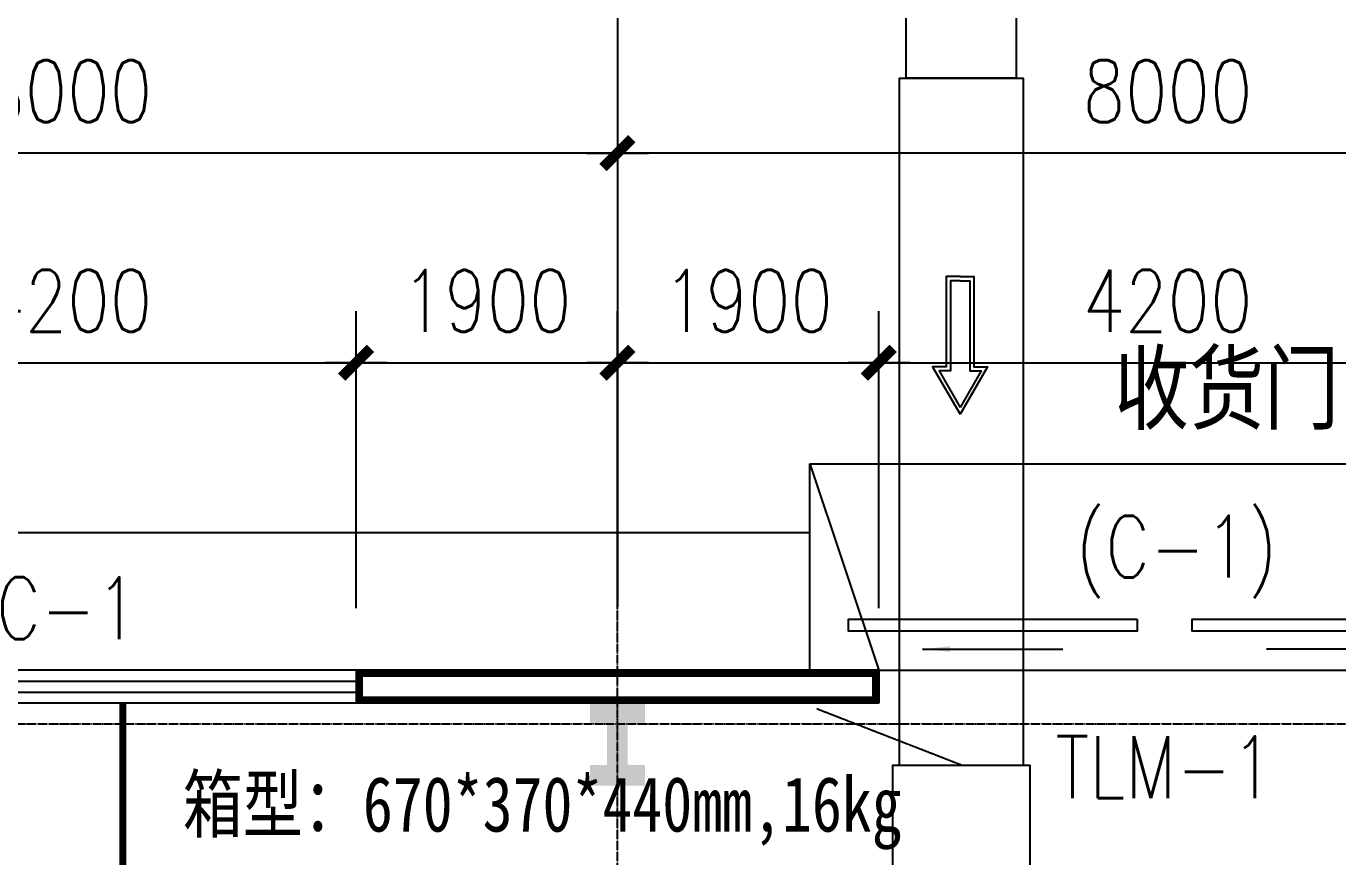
# Model space of a CAD drawing. Header units: millimetres. Extents: x 2509 to 128734, y 2492 to 91667.
# Drawn here: x 39921 to 49457, y 74773 to 80813 of the extents above; entities that cross this region are included whole.
import ezdxf
from ezdxf.enums import TextEntityAlignment as Align

# ---------------------------------------------------------------- set-up
doc = ezdxf.new("R2010")
doc.units = ezdxf.units.MM
for name, pattern in [('CENTER', [50.8, 31.75, -6.35, 6.35, -6.35]), ('DASH', [0.35, 0.25, -0.1]), ('DOTE', [2.42, 2, -0.2, 0.02, -0.2])]:
    doc.linetypes.add(name, pattern=pattern)
for name, color, linetype in [('6文字层', 3, 'Continuous'), ('7标注层', 4, 'Continuous'), ('AXIS', 3, 'Continuous'), ('AXIS_TEXT', 7, 'Continuous'), ('COLUMN', 7, 'Continuous'), ('DOTE', 1, 'DOTE'), ('GROUND', 2, 'Continuous'), ('PUB_DIM', 3, 'Continuous'), ('PUB_TEXT', 7, 'Continuous'), ('PUB_WALL', 255, 'Continuous'), ('ROAD', 5, 'DASH'), ('STAIR', 2, 'Continuous'), ('WALL', 4, 'Continuous'), ('WINDOW', 41, 'Continuous'), ('WINDOW_TEXT', 7, 'Continuous'), ('柱子', 3, 'Continuous'), ('规划设计-方案设计-文字标识', 255, 'Continuous'), ('规划设计-立库系统-编码', 255, 'Continuous')]:
    doc.layers.add(name, color=color, linetype=linetype)
doc.styles.add('_SIMPLEX', font='SIMPLEX.shx', dxfattribs={"width": 0.8})
doc.styles.add('COMPLEX', font='COMPLEX')
doc.styles.add('DIM_FONT', font='SIMPLEX.shx', dxfattribs={"width": 0.8})
doc.styles.add('SIMPLEX', font='SIMPLEX.SHX')
doc.styles.add('宋体', font='', dxfattribs={"width": 0.8, "height": 4})
doc.styles.get('宋体').set_extended_font_data('SimSun')
doc.dimstyles.new('AXIS150', dxfattribs={"dimscale": 1.5, "dimtxt": 300, "dimasz": 1, "dimexe": 250, "dimexo": 300, "dimgap": 150, "dimtad": 1, "dimdec": 0, "dimzin": 0, "dimdsep": 46, "dimtxsty": 'DIM_FONT', "dimblk": '_DIMX', "dimcen": 2.5, "dimse1": 1, "dimse2": 1, "dimclrt": 7, "dimadec": 0, "dimazin": 0, "dimtfac": 1, "dimtdec": 0, "dimtix": 1, "dimtmove": 2, "dimatfit": 3, "dimldrblk": '_DIMX', "dimfxl": 1, "dimtolj": 1, "dimtzin": 0, "dimarcsym": 0})
doc.dimstyles.new('DIMN150', dxfattribs={"dimscale": 1.5, "dimtxt": 300, "dimasz": 1, "dimexe": 250, "dimexo": 300, "dimgap": 150, "dimtad": 1, "dimdec": 0, "dimzin": 0, "dimdsep": 46, "dimtxsty": 'DIM_FONT', "dimblk": '_DIMX', "dimcen": 2.5, "dimclrt": 7, "dimadec": 0, "dimazin": 0, "dimtfac": 1, "dimtdec": 0, "dimtix": 1, "dimtmove": 2, "dimatfit": 3, "dimldrblk": '_DIMX', "dimfxl": 1, "dimtolj": 1, "dimtzin": 0, "dimarcsym": 0})

# ---------------------------------------------------------------- blocks, each defined once
blk = doc.blocks.new('6m伸缩皮带机')
at = {"layer": '柱子'}
blk.add_lwpolyline([(-3200, -227100), (-4200, -227100), (-4200, -233100), (-3200, -233100)], close=True, dxfattribs=at)
at = {"layer": '柱子', "color": 6}
for points in [[(-4150, -233100), (-3250, -233100), (-3250, -238100), (-4150, -238100)], [(-4100, -238100), (-3300, -238100), (-3300, -241500), (-4100, -241500)]]:
    blk.add_lwpolyline(points, close=True, dxfattribs=at)
blk = doc.blocks.new('_ARROW')
blk.add_solid([(0, 0), (-1, 0.1), (-1, -0.1)])
blk = doc.blocks.new('_A24YPB')
for points in [[(-0.0475, 0.1208), (-0.0475, 0.1001), (-0.5475, 0.1001), (-0.5474, 0.1208)], [(0.5477, 0.1207), (0.5476, 0.1), (0.0477, 0.1), (0.0477, 0.1208)]]:
    blk.add_lwpolyline(points, close=True)
at = {"linetype": 'CENTER'}
for points in [[(-0.419, 0.069), (-0.1762, 0.069)], [(0.419, 0.069), (0.1762, 0.069)]]:
    blk.add_lwpolyline(points, dxfattribs=at)
at = {"linetype": 'CENTER', "yscale": 0.04761904761899995, "zscale": 0.04761904761899995, "rotation": 180}
for p, xscale in [((-0.419, 0.069), 0.04761904761899995), ((0.419, 0.069), -0.04761904761899995)]:
    blk.add_blockref('_ARROW', p, dxfattribs=dict(at, xscale=xscale))
blk = doc.blocks.new('_DIMX')
blk.add_line((-150, 0), (150, 0))
at = {"const_width": 50}
blk.add_lwpolyline([(-70, -70), (70, 70)], dxfattribs=at)
blk = doc.blocks.new('*D124')
at = {"layer": 'AXIS', "color": 0, "lineweight": -2, "transparency": 16777216}
blk.add_line((61447.2, -252572.4), (53450.2, -252572.4), dxfattribs=at)
at = {"layer": 'DEFPOINTS', "color": 0, "transparency": 16777216}
for p in [(53448.7, -252572.4), (53448.7, -255872.4), (61448.7, -255872.4)]:
    blk.add_point(p, dxfattribs=at)
at = {"layer": 'AXIS', "color": 0, "lineweight": -2, "transparency": 16777216, "xscale": 1.5, "yscale": 1.5, "zscale": 1.5, "rotation": 180}
blk.add_blockref('_DIMX', (53448.7, -252572.4), dxfattribs=at)
at = {"layer": 'AXIS', "color": 0, "lineweight": -2, "transparency": 16777216, "xscale": 1.5, "yscale": 1.5, "zscale": 1.5}
blk.add_blockref('_DIMX', (61448.7, -252572.4), dxfattribs=at)
at = {"layer": 'AXIS', "color": 7, "transparency": 16777216, "insert": (57448.7, -252122.4), "char_height": 450, "attachment_point": 5, "style": 'DIM_FONT'}
blk.add_mtext('\\A1;8000', dxfattribs=at)
blk = doc.blocks.new('*D122')
at = {"layer": 'DEFPOINTS', "color": 0, "transparency": 16777216}
for p in [(59548.7, -254097.3), (55348.7, -256332.4), (59548.7, -256332.4)]:
    blk.add_point(p, dxfattribs=at)
at = {"layer": 'PUB_DIM', "color": 0, "lineweight": -2, "transparency": 16777216}
for p, q in [((55348.7, -255882.4), (55348.7, -253722.3)), ((59548.7, -255882.4), (59548.7, -253722.3)), ((55350.2, -254097.3), (59547.2, -254097.3))]:
    blk.add_line(p, q, dxfattribs=at)
at = {"layer": 'PUB_DIM', "color": 0, "lineweight": -2, "transparency": 16777216, "xscale": 1.5, "yscale": 1.5, "zscale": 1.5, "rotation": 180}
blk.add_blockref('_DIMX', (55348.7, -254097.3), dxfattribs=at)
at = {"layer": 'PUB_DIM', "color": 0, "lineweight": -2, "transparency": 16777216, "xscale": 1.5, "yscale": 1.5, "zscale": 1.5}
blk.add_blockref('_DIMX', (59548.7, -254097.3), dxfattribs=at)
at = {"layer": 'PUB_DIM', "color": 7, "transparency": 16777216, "insert": (57448.7, -253647.3), "char_height": 450, "attachment_point": 5, "style": 'DIM_FONT'}
blk.add_mtext('\\A1;4200', dxfattribs=at)
blk = doc.blocks.new('*D117')
at = {"layer": 'AXIS', "color": 0, "lineweight": -2, "transparency": 16777216}
blk.add_line((53447.2, -252572.4), (45450.2, -252572.4), dxfattribs=at)
at = {"layer": 'DEFPOINTS', "color": 0, "transparency": 16777216}
for p in [(45448.7, -252572.4), (45448.7, -255872.4), (53448.7, -255872.4)]:
    blk.add_point(p, dxfattribs=at)
at = {"layer": 'AXIS', "color": 0, "lineweight": -2, "transparency": 16777216, "xscale": 1.5, "yscale": 1.5, "zscale": 1.5, "rotation": 180}
blk.add_blockref('_DIMX', (45448.7, -252572.4), dxfattribs=at)
at = {"layer": 'AXIS', "color": 0, "lineweight": -2, "transparency": 16777216, "xscale": 1.5, "yscale": 1.5, "zscale": 1.5}
blk.add_blockref('_DIMX', (53448.7, -252572.4), dxfattribs=at)
at = {"layer": 'AXIS', "color": 7, "transparency": 16777216, "insert": (49448.7, -252122.4), "char_height": 450, "attachment_point": 5, "style": 'DIM_FONT'}
blk.add_mtext('\\A1;8000', dxfattribs=at)
blk = doc.blocks.new('*D111')
at = {"layer": 'DEFPOINTS', "color": 0, "transparency": 16777216}
for p in [(51548.6, -254097.3), (47348.6, -256332.4), (51548.6, -256332.4)]:
    blk.add_point(p, dxfattribs=at)
at = {"layer": 'PUB_DIM', "color": 0, "lineweight": -2, "transparency": 16777216}
for p, q in [((47348.6, -255882.4), (47348.6, -253722.3)), ((51548.6, -255882.4), (51548.6, -253722.3)), ((47350.1, -254097.3), (51547.1, -254097.3))]:
    blk.add_line(p, q, dxfattribs=at)
at = {"layer": 'PUB_DIM', "color": 0, "lineweight": -2, "transparency": 16777216, "xscale": 1.5, "yscale": 1.5, "zscale": 1.5, "rotation": 180}
blk.add_blockref('_DIMX', (47348.6, -254097.3), dxfattribs=at)
at = {"layer": 'PUB_DIM', "color": 0, "lineweight": -2, "transparency": 16777216, "xscale": 1.5, "yscale": 1.5, "zscale": 1.5}
blk.add_blockref('_DIMX', (51548.6, -254097.3), dxfattribs=at)
at = {"layer": 'PUB_DIM', "color": 7, "transparency": 16777216, "insert": (49448.6, -253647.3), "char_height": 450, "attachment_point": 5, "style": 'DIM_FONT'}
blk.add_mtext('\\A1;4200', dxfattribs=at)
blk = doc.blocks.new('*D110')
at = {"layer": 'DEFPOINTS', "color": 0, "transparency": 16777216}
for p in [(53448.6, -254097.3), (51548.6, -256332.4), (53448.6, -256332.4)]:
    blk.add_point(p, dxfattribs=at)
at = {"layer": 'PUB_DIM', "color": 0, "lineweight": -2, "transparency": 16777216}
for p, q in [((51548.6, -255882.4), (51548.6, -253722.3)), ((53448.6, -255882.4), (53448.6, -253722.3)), ((51550.1, -254097.3), (53447.1, -254097.3))]:
    blk.add_line(p, q, dxfattribs=at)
at = {"layer": 'PUB_DIM', "color": 0, "lineweight": -2, "transparency": 16777216, "xscale": 1.5, "yscale": 1.5, "zscale": 1.5, "rotation": 180}
blk.add_blockref('_DIMX', (51548.6, -254097.3), dxfattribs=at)
at = {"layer": 'PUB_DIM', "color": 0, "lineweight": -2, "transparency": 16777216, "xscale": 1.5, "yscale": 1.5, "zscale": 1.5}
blk.add_blockref('_DIMX', (53448.6, -254097.3), dxfattribs=at)
at = {"layer": 'PUB_DIM', "color": 7, "transparency": 16777216, "insert": (52498.6, -253647.3), "char_height": 450, "attachment_point": 5, "style": 'DIM_FONT'}
blk.add_mtext('\\A1;1900', dxfattribs=at)
blk = doc.blocks.new('*D109')
at = {"layer": 'DEFPOINTS', "color": 0, "transparency": 16777216}
for p in [(55348.7, -254097.3), (53448.6, -256332.4), (55348.7, -256332.4)]:
    blk.add_point(p, dxfattribs=at)
at = {"layer": 'PUB_DIM', "color": 0, "lineweight": -2, "transparency": 16777216}
for p, q in [((53448.6, -255882.4), (53448.6, -253722.3)), ((55348.7, -255882.4), (55348.7, -253722.3)), ((53450.1, -254097.3), (55347.2, -254097.3))]:
    blk.add_line(p, q, dxfattribs=at)
at = {"layer": 'PUB_DIM', "color": 0, "lineweight": -2, "transparency": 16777216, "xscale": 1.5, "yscale": 1.5, "zscale": 1.5, "rotation": 180}
blk.add_blockref('_DIMX', (53448.6, -254097.3), dxfattribs=at)
at = {"layer": 'PUB_DIM', "color": 0, "lineweight": -2, "transparency": 16777216, "xscale": 1.5, "yscale": 1.5, "zscale": 1.5}
blk.add_blockref('_DIMX', (55348.7, -254097.3), dxfattribs=at)
at = {"layer": 'PUB_DIM', "color": 7, "transparency": 16777216, "insert": (54398.6, -253647.3), "char_height": 450, "attachment_point": 5, "style": 'DIM_FONT'}
blk.add_mtext('\\A1;1900', dxfattribs=at)
blk = doc.blocks.new('_WBLK')
for p, q in [((-0.5, 0.5), (0.5, 0.5)), ((0.5, 0.1667), (-0.5, 0.1667)), ((0.5, -0.1667), (-0.5, -0.1667)), ((-0.5, -0.5), (0.5, -0.5))]:
    blk.add_line(p, q)
at = {"layer": 'WINDOW_TEXT', "style": 'SIMPLEX', "flags": 9}
blk.add_attdef('A', text='', height=1, dxfattribs=at).set_placement((0, 1.5), align=Align.MIDDLE)
blk = doc.blocks.new('*U162')
at = {"layer": '规划设计-立库系统-编码', "color": 3}
for p, q in [((0, 100), (30, 100)), ((656, 70), (686, 70)), ((0, -100), (30, -100))]:
    blk.add_line(p, q, dxfattribs=at)
for points in [[(0, 0), (0, 100), (656, 100), (656, 200), (1000, 0)], [(30, 0), (30, 70), (686, 70), (686, 152.6), (952.8, 0)], [(0, 0), (0, -100), (656, -100), (656, -200), (1000, 0)], [(30, 0), (30, -70), (686, -70), (686, -152.6), (952.8, 0)]]:
    blk.add_lwpolyline(points, dxfattribs=at)
blk = doc.blocks.new('12号建筑底图')
at = {"layer": 'COLUMN'}
h = blk.add_hatch(color=256, dxfattribs=at)
h.paths.add_polyline_path([(53448.7, -256572.4), (53248.7, -256572.4), (53248.7, -256720.8), (53373.7, -256720.8), (53373.7, -256872.4), (53448.7, -256872.4)])
h.paths.add_polyline_path([(53648.7, -256572.4), (53448.7, -256572.4), (53448.7, -256872.4), (53523.7, -256872.4), (53523.7, -256722.4), (53648.7, -256722.4)])
h.paths.add_polyline_path([(53523.7, -256872.4), (53448.7, -256872.4), (53448.7, -257172.4), (53648.7, -257172.4), (53648.7, -257022.4), (53523.7, -257022.4)])
h.paths.add_polyline_path([(53448.7, -256872.4), (53373.7, -256872.4), (53373.7, -257022.4), (53248.7, -257022.4), (53248.7, -257172.4), (53448.7, -257172.4)])
at = {"layer": 'DOTE'}
for p, q in [((53448.7, -305572.4), (53448.7, -255872.4)), ((36448.7, -256722.4), (110448.7, -256722.4))]:
    blk.add_line(p, q, dxfattribs=at)
at = {"layer": 'GROUND'}
for p, q in [((36208.7, -255332.4), (54848.7, -255332.4)), ((54898.7, -256332.4), (59998.7, -256332.4))]:
    blk.add_line(p, q, dxfattribs=at)
at = {"layer": 'PUB_DIM'}
blk.add_line((53448.7, -249872.4), (53448.7, -255872.4), dxfattribs=at)
at = {"layer": 'PUB_WALL'}
blk.add_lwpolyline([(55323.7, -256547.4, 50, 50, 0), (55323.7, -256357.4, 50, 50, 0), (51573.7, -256357.4, 50, 50, 0), (51573.7, -256547.4, 50, 50, 0)], format="xyseb", close=True, dxfattribs=at)
at = {"layer": 'ROAD', "ltscale": 2}
blk.add_line((54898.7, -256612.4), (55945.7, -257019.5), dxfattribs=at)
blk.add_arc((55938.7, -257026.6), 10, 0, 45, dxfattribs=at)
at = {"layer": 'STAIR'}
for points in [[(54848.7, -254832.4), (60048.7, -254832.4)], [(54848.7, -256332.4), (54848.7, -254832.4)], [(54848.7, -254832.4), (55348.7, -256332.4)]]:
    blk.add_lwpolyline(points, dxfattribs=at)
at = {"layer": 'WALL'}
for p, q in [((51548.7, -256332.4), (51548.7, -256572.4)), ((55348.7, -256332.4), (51548.7, -256332.4)), ((55348.7, -256332.4), (55348.7, -256572.4)), ((55348.7, -256572.4), (51548.7, -256572.4))]:
    blk.add_line(p, q, dxfattribs=at)
at = {"layer": 'WINDOW'}
ref = blk.add_blockref('_WBLK', (49448.7, -256452.4), dxfattribs=dict(at, xscale=4200, yscale=239.9999999999999, zscale=4200, rotation=180))
ref.add_attrib('A', 'C-1', dxfattribs={"layer": 'WINDOW_TEXT', "height": 450, "style": '_SIMPLEX', "width": 0.8, "flags": 8}).set_placement((49448.7, -255882.4), align=Align.MIDDLE)
ref = blk.add_blockref('_A24YPB', (57427.6, -256468.7), dxfattribs=dict(at, xscale=4200, yscale=4200, zscale=4200))
ref.add_attrib('A', 'TLM-1', dxfattribs={"layer": 'WINDOW_TEXT', "height": 450, "style": '_SIMPLEX', "width": 0.8, "flags": 8}).set_placement((57427.6, -257038.7), align=Align.MIDDLE)
at = {"layer": 'AXIS_TEXT', "style": 'COMPLEX', "width": 0.736842}
blk.add_attdef('N', text='', height=900, dxfattribs=at).set_placement((122812.3, -249273.3), (123412.3, -249273.3), align=Align.FIT)
at = {"layer": 'PUB_TEXT', "style": 'DIM_FONT', "width": 0.8}
blk.add_text('(C-1)', height=450, dxfattribs=at).set_placement((56781.2, -255659.4))
at = {"layer": 'AXIS'}
for base, p1, p2, picture, middle in [((45448.7, -252572.4), (53448.7, -255872.4), (45448.7, -255872.4), '*D117', (49448.7, -252122.4)), ((53448.7, -252572.4), (61448.7, -255872.4), (53448.7, -255872.4), '*D124', (57448.7, -252122.4))]:
    dim = blk.add_linear_dim(base=base, p1=p1, p2=p2, dimstyle='AXIS150', dxfattribs=at)
    dim.commit()
    dim.dimension.update_dxf_attribs({"geometry": picture, "text_midpoint": middle})
at = {"layer": 'PUB_DIM'}
for p1, p2, picture, middle in [((47348.6, -256332.4), (51548.6, -256332.4), '*D111', (49448.6, -253647.3)), ((51548.6, -256332.4), (53448.6, -256332.4), '*D110', (52498.6, -253647.3)), ((53448.6, -256332.4), (55348.7, -256332.4), '*D109', (54398.6, -253647.3)), ((55348.7, -256332.4), (59548.7, -256332.4), '*D122', (57448.7, -253647.3))]:
    dim = blk.add_aligned_dim(p1=p1, p2=p2, distance=2235.1, dimstyle='DIMN150', dxfattribs=at)
    dim.commit()
    dim.dimension.update_dxf_attribs({"geometry": picture, "text_midpoint": middle})

msp = doc.modelspace()

# ---------------------------------------------------------------- linework, layer by layer
at = {"layer": '7标注层', "linetype": 'CENTER', "const_width": 50}
msp.add_lwpolyline([(40622.85, 73890.213), (40622.85, 75890.213)], dxfattribs=at)

# ---------------------------------------------------------------- block references
at = {"linetype": 'CENTER'}
msp.add_blockref('12号建筑底图', (-9229.066, 332462.656), dxfattribs=at)
at = {"linetype": 'CENTER', "rotation": 180}
msp.add_blockref('6m伸缩皮带机', (43019.598, -157663.929), dxfattribs=at)
at = {"layer": '规划设计-方案设计-文字标识', "color": 3, "rotation": 270}
msp.add_blockref('*U162', (46710.934, 78991.762), dxfattribs=at)

# ---------------------------------------------------------------- texts
at = {"layer": '6文字层', "linetype": 'CENTER', "style": '宋体', "width": 0.8}
msp.add_text('收货门', height=500, dxfattribs=at).set_placement((47830.934, 77932.656))
at = {"layer": '7标注层', "linetype": 'CENTER', "insert": (41059.29, 75355.989), "char_height": 400, "width": 5307.23529, "attachment_point": 1, "style": '宋体'}
msp.add_mtext('箱型：670*370*440mm,16kg', dxfattribs=at)

doc.saveas('drawing.dxf')
